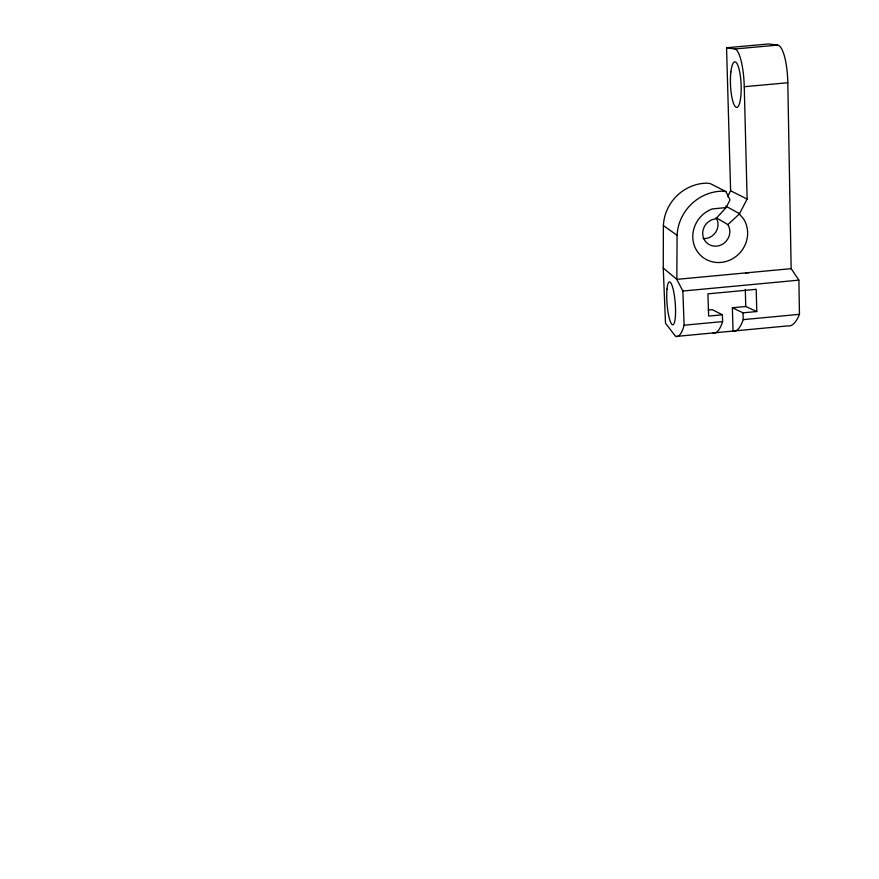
<?xml version="1.0" encoding="UTF-8"?>
<svg xmlns="http://www.w3.org/2000/svg" width="879" height="879" viewBox="0 0 879 879"><rect width="100%" height="100%" fill="white"/><g stroke="black" fill="none" stroke-linecap="round" stroke-linejoin="round"><path stroke-width="1.32" d="M726.559 47.774L768.62 43.95L777.695 45.093A35.589 9.164 88 0 1 787.804 82.747L791.155 268.644L798.89 280.148L799.461 314.33A89.504 23.272 86.5 0 1 787.65 325.911L675.676 336.481L665.502 323.23L663.249 268.051L663.381 225.606A42.906 40.423 -49.6 0 1 707.057 183.162L710.254 183.579L725.966 191.589L729.999 199.94L726.076 207.587L715.836 218.849A14.053 13.218 -49 0 0 704.277 226.782L703.035 230.21A14.053 13.218 -49 0 0 709.847 244.933A14.053 13.218 -49 0 0 726.142 241.253L728.219 238.231A14.053 13.218 -49 0 0 727.823 224.595L739.371 213.993L747.128 199.061L744.26 86.724A35.599 8.285 87.6 0 0 734.767 48.993L726.559 47.774L730.614 190.776L727.603 196.632M725.966 191.589L722.637 191.161A44.664 41.961 -48.8 0 0 677.083 235.286L676.83 279.368L682.84 291.037L684.115 325.208A89.614 17.151 85.9 0 1 675.676 336.481M726.076 207.587L712.276 208.938A28.403 26.678 -48.8 0 0 694.718 246.669A28.403 26.678 -48.8 0 0 732.493 258.789A28.403 26.678 -48.8 0 0 743.601 218.981L739.371 213.993M791.155 268.655L676.83 279.368L663.249 268.051M745.601 272.919L749.007 272.6M682.84 291.037L798.89 280.148M708.265 310.034L712.287 309.65L722.395 314.781L722.604 321.582A89.57 19.195 86.1 0 1 713.045 332.954M799.461 314.33L743.205 319.637A89.559 20.283 86.2 0 1 733.042 331.064L732.372 307.76L745.755 306.507L756.764 311.54L756.226 289.312L707.903 293.85L708.639 316.077L722.395 314.781M732.372 307.76L743.019 312.836L756.764 311.54M684.115 325.208L722.604 321.582M744.26 86.724L787.804 82.747M734.767 48.993L777.695 45.093M730.614 190.776L747.128 199.061M725.691 206.093L739.558 213.674M727.823 224.595L716.055 217.651A13.635 12.844 -49.6 0 1 715.891 231.924A13.635 12.844 -49.6 0 1 703.002 238.594M663.381 225.606L677.083 235.286M745.304 289.4L745.755 306.507M743.019 312.836L743.205 319.637M730.889 71.935A22.777 5.296 87.6 0 0 736.338 107.348A22.777 5.296 87.6 0 0 740.162 74.638A22.777 5.296 87.6 0 0 730.889 71.935M666.985 289.18A21.525 4.098 85.5 0 0 671.919 324.406A21.525 4.098 85.5 0 0 674.512 296.531A21.525 4.098 85.5 0 0 666.985 289.18"/></g></svg>
